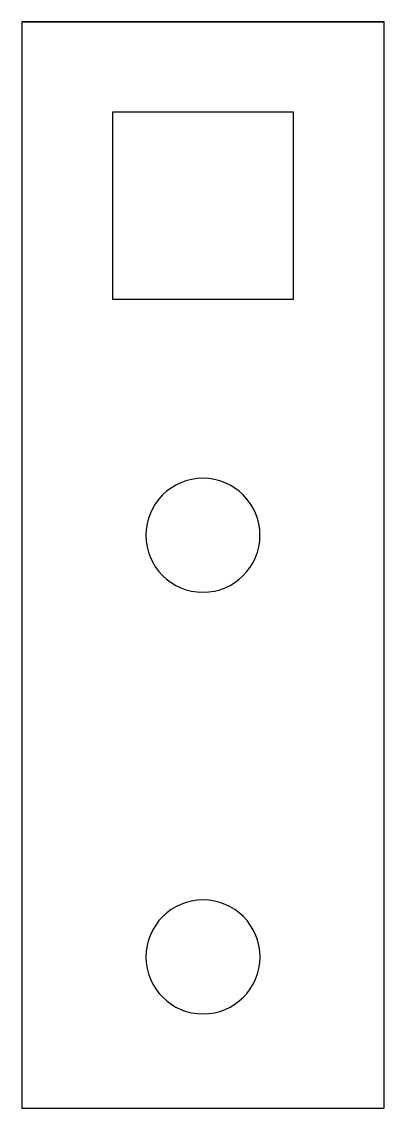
# Model space of a CAD drawing. Extents: x 0 to 0.5, y 16.5 to 18.
import ezdxf

# ---------------------------------------------------------------- set-up
doc = ezdxf.new("R2010")
doc.units = 0
doc.layers.add('1', color=7, linetype='CONTINUOUS')

msp = doc.modelspace()

# ---------------------------------------------------------------- linework, layer by layer
at = {"layer": '1', "color": 1, "linetype": 'CONTINUOUS'}
for p, q in [((0.4959, 18.0023), (-0.0041, 18.0023)), ((-0.0041, 18.0023), (-0.0041, 16.5023)), ((-0.0041, 18.0023), (0.4959, 18.0023)), ((0.4959, 18.0023), (-0.0041, 18.0023)), ((0.4959, 16.5023), (0.4959, 18.0023)), ((0.3709, 17.8773), (0.1209, 17.8773)), ((0.1209, 17.8773), (0.1209, 17.6193)), ((0.3709, 17.6193), (0.3709, 17.8773)), ((0.1209, 17.6193), (0.3709, 17.6193)), ((-0.0041, 16.5023), (0.4959, 16.5023))]:
    msp.add_line(p, q, dxfattribs=at)
for centre, start, end in [((0.2458, 17.2933), 360, 180), ((0.2458, 17.2933), 180, 360), ((0.2459, 16.7112), 360, 180), ((0.2459, 16.7112), 180, 360)]:
    msp.add_arc(centre, 0.0787, start, end, dxfattribs=at)

doc.saveas('drawing.dxf')
